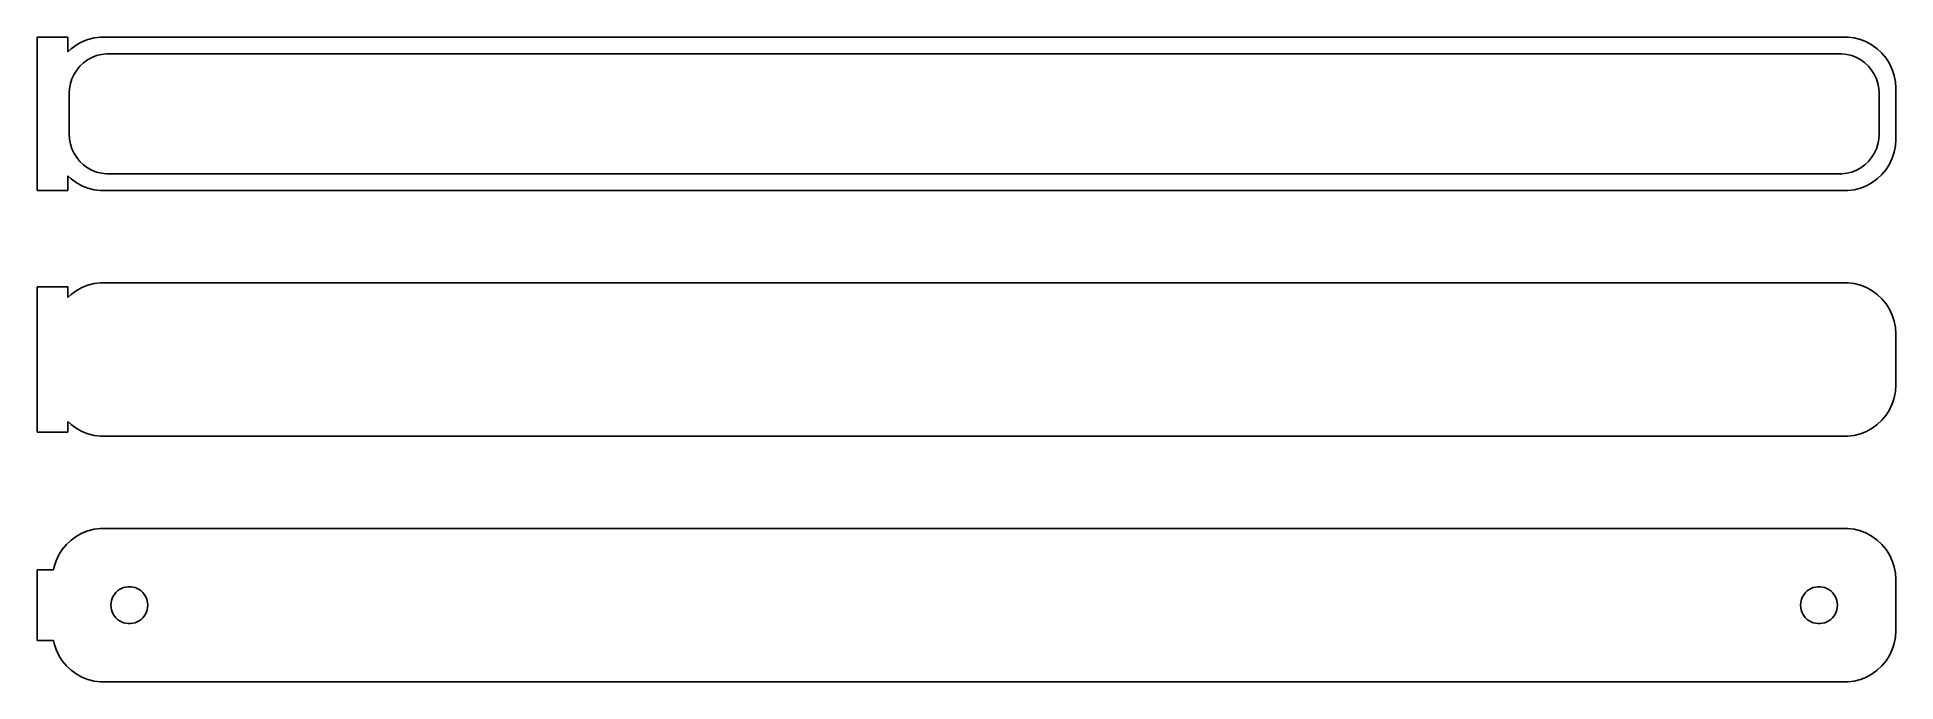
# Model space of a CAD drawing. Header units: metres. Extents: x -92 to 90, y 41 to 103.
import ezdxf

# ---------------------------------------------------------------- set-up
doc = ezdxf.new("R2010")
doc.units = ezdxf.units.M

msp = doc.modelspace()

# ---------------------------------------------------------------- linework, layer by layer
for p, q in [((-88.5, 103.49), (-91.5, 103.49)), ((-91.5, 103.49), (-91.5, 88.5099)), ((-88.5, 102.059), (-88.5, 103.49)), ((-85.3139, 103.49), (-85.9369, 103.411)), ((85.3139, 103.49), (-85.3139, 103.49)), ((85.9369, 103.411), (85.3139, 103.49)), ((-88.1871, 102.353), (-88.5, 102.059)), ((-87.6791, 102.722), (-88.1871, 102.353)), ((-87.1289, 103.024), (-87.6791, 102.722)), ((-86.5451, 103.255), (-87.1289, 103.024)), ((-85.9369, 103.411), (-86.5451, 103.255)), ((-86.1489, 101.504), (-85.6967, 101.683)), ((-85.6967, 101.683), (-85.2256, 101.804)), ((-85.2256, 101.804), (-84.7432, 101.865)), ((-84.7432, 101.865), (84.7432, 101.865)), ((84.7432, 101.865), (85.2256, 101.804)), ((85.2256, 101.804), (85.6967, 101.683)), ((85.6967, 101.683), (86.1489, 101.504)), ((86.5451, 103.255), (85.9369, 103.411)), ((87.1289, 103.024), (86.5451, 103.255)), ((87.6791, 102.722), (87.1289, 103.024)), ((88.1871, 102.353), (87.6791, 102.722)), ((88.6448, 101.923), (88.1871, 102.353)), ((89.0451, 101.439), (88.6448, 101.923)), ((-88.1007, 99.4256), (-87.8936, 99.8656)), ((-87.8936, 99.8656), (-87.633, 100.276)), ((-87.633, 100.276), (-87.323, 100.651)), ((-87.323, 100.651), (-86.9685, 100.984)), ((-86.9685, 100.984), (-86.5751, 101.27)), ((-86.5751, 101.27), (-86.1489, 101.504)), ((86.1489, 101.504), (86.5751, 101.27)), ((86.5751, 101.27), (86.9685, 100.984)), ((86.9685, 100.984), (87.323, 100.651)), ((87.323, 100.651), (87.633, 100.276)), ((87.633, 100.276), (87.8936, 99.8656)), ((87.8936, 99.8656), (88.1007, 99.4256)), ((89.3815, 100.909), (89.0451, 101.439)), ((89.6489, 100.341), (89.3815, 100.909)), ((89.8429, 99.7434), (89.6489, 100.341)), ((-88.3726, 98), (-88.3421, 98.4854)), ((-88.3421, 98.4854), (-88.251, 98.9631)), ((-88.251, 98.9631), (-88.1007, 99.4256)), ((88.1007, 99.4256), (88.251, 98.9631)), ((88.251, 98.9631), (88.3421, 98.4854)), ((88.3421, 98.4854), (88.3726, 98)), ((89.9606, 99.1267), (89.8429, 99.7434)), ((90, 98.5), (89.9606, 99.1267)), ((90, 93.5), (90, 98.5)), ((-88.3726, 94), (-88.3726, 98)), ((88.3726, 98), (88.3726, 94)), ((-88.3421, 93.5146), (-88.3726, 94)), ((-88.251, 93.0369), (-88.3421, 93.5146)), ((-88.1007, 92.5744), (-88.251, 93.0369)), ((-87.8936, 92.1344), (-88.1007, 92.5744)), ((88.1007, 92.5744), (87.8936, 92.1344)), ((88.251, 93.0369), (88.1007, 92.5744)), ((88.3421, 93.5146), (88.251, 93.0369)), ((88.3726, 94), (88.3421, 93.5146)), ((89.8429, 92.2566), (89.9606, 92.8733)), ((89.9606, 92.8733), (90, 93.5)), ((-87.633, 91.7237), (-87.8936, 92.1344)), ((-87.323, 91.349), (-87.633, 91.7237)), ((-86.9685, 91.0161), (-87.323, 91.349)), ((-86.5751, 90.7302), (-86.9685, 91.0161)), ((86.9685, 91.0161), (86.5751, 90.7302)), ((87.323, 91.349), (86.9685, 91.0161)), ((87.633, 91.7237), (87.323, 91.349)), ((87.8936, 92.1344), (87.633, 91.7237)), ((89.0451, 90.5611), (89.3815, 91.0912)), ((89.3815, 91.0912), (89.6489, 91.6594)), ((89.6489, 91.6594), (89.8429, 92.2566)), ((-88.5, 89.9413), (-88.1871, 89.6474)), ((-88.5, 88.5099), (-88.5, 89.9413)), ((-88.1871, 89.6474), (-87.6791, 89.2784)), ((-87.6791, 89.2784), (-87.1289, 88.9759)), ((-87.1289, 88.9759), (-86.5451, 88.7447)), ((-86.1489, 90.4959), (-86.5751, 90.7302)), ((-85.6967, 90.3169), (-86.1489, 90.4959)), ((-85.2256, 90.196), (-85.6967, 90.3169)), ((-84.7432, 90.135), (-85.2256, 90.196)), ((84.7432, 90.135), (-84.7432, 90.135)), ((85.2256, 90.196), (84.7432, 90.135)), ((85.6967, 90.3169), (85.2256, 90.196)), ((86.1489, 90.4959), (85.6967, 90.3169)), ((86.5751, 90.7302), (86.1489, 90.4959)), ((86.5451, 88.7447), (87.1289, 88.9759)), ((87.1289, 88.9759), (87.6791, 89.2784)), ((87.6791, 89.2784), (88.1871, 89.6474)), ((88.1871, 89.6474), (88.6448, 90.0773)), ((88.6448, 90.0773), (89.0451, 90.5611)), ((-91.5, 88.5099), (-88.5, 88.5099)), ((-86.5451, 88.7447), (-85.9369, 88.5886)), ((-85.9369, 88.5886), (-85.3139, 88.5099)), ((-85.3139, 88.5099), (85.3139, 88.5099)), ((85.3139, 88.5099), (85.9369, 88.5886)), ((85.9369, 88.5886), (86.5451, 88.7447)), ((-88.5, 79.1148), (-91.5, 79.1148)), ((-91.5, 79.1148), (-91.5, 64.8852)), ((-88.5, 78.0587), (-88.5, 79.1148)), ((-88.1871, 78.3526), (-88.5, 78.0587)), ((-87.6791, 78.7216), (-88.1871, 78.3526)), ((-87.1289, 79.0241), (-87.6791, 78.7216)), ((-86.5451, 79.2553), (-87.1289, 79.0241)), ((-85.9369, 79.4114), (-86.5451, 79.2553)), ((-85.3139, 79.4901), (-85.9369, 79.4114)), ((85.3139, 79.4901), (-85.3139, 79.4901)), ((85.9369, 79.4114), (85.3139, 79.4901)), ((86.5451, 79.2553), (85.9369, 79.4114)), ((87.1289, 79.0241), (86.5451, 79.2553)), ((87.6791, 78.7216), (87.1289, 79.0241)), ((88.1871, 78.3526), (87.6791, 78.7216)), ((88.6448, 77.9227), (88.1871, 78.3526)), ((89.0451, 77.4389), (88.6448, 77.9227)), ((89.3815, 76.9088), (89.0451, 77.4389)), ((89.6489, 76.3406), (89.3815, 76.9088)), ((89.8429, 75.7434), (89.6489, 76.3406)), ((89.9606, 75.1267), (89.8429, 75.7434)), ((90, 74.5), (89.9606, 75.1267)), ((90, 69.5), (90, 74.5)), ((89.9606, 68.8733), (90, 69.5)), ((89.3815, 67.0912), (89.6489, 67.6594)), ((89.6489, 67.6594), (89.8429, 68.2566)), ((89.8429, 68.2566), (89.9606, 68.8733)), ((-88.5, 64.8852), (-88.5, 65.9413)), ((-88.5, 65.9413), (-88.1871, 65.6474)), ((-88.1871, 65.6474), (-87.6791, 65.2784)), ((87.6791, 65.2784), (88.1871, 65.6474)), ((88.1871, 65.6474), (88.6448, 66.0773)), ((88.6448, 66.0773), (89.0451, 66.5611)), ((89.0451, 66.5611), (89.3815, 67.0912)), ((-91.5, 64.8852), (-88.5, 64.8852)), ((-87.6791, 65.2784), (-87.1289, 64.9759)), ((-87.1289, 64.9759), (-86.5451, 64.7447)), ((-86.5451, 64.7447), (-85.9369, 64.5886)), ((-85.9369, 64.5886), (-85.3139, 64.5099)), ((-85.3139, 64.5099), (85.3139, 64.5099)), ((85.3139, 64.5099), (85.9369, 64.5886)), ((85.9369, 64.5886), (86.5451, 64.7447)), ((86.5451, 64.7447), (87.1289, 64.9759)), ((87.1289, 64.9759), (87.6791, 65.2784)), ((-87.6791, 54.7216), (-88.1871, 54.3526)), ((-87.1289, 55.0241), (-87.6791, 54.7216)), ((-86.5451, 55.2553), (-87.1289, 55.0241)), ((-85.9369, 55.4114), (-86.5451, 55.2553)), ((-85.3139, 55.4901), (-85.9369, 55.4114)), ((85.3139, 55.4901), (-85.3139, 55.4901)), ((85.9369, 55.4114), (85.3139, 55.4901)), ((86.5451, 55.2553), (85.9369, 55.4114)), ((87.1289, 55.0241), (86.5451, 55.2553)), ((87.6791, 54.7216), (87.1289, 55.0241)), ((88.1871, 54.3526), (87.6791, 54.7216)), ((-89.3815, 52.9088), (-89.6489, 52.3406)), ((-89.0451, 53.4389), (-89.3815, 52.9088)), ((-88.6448, 53.9227), (-89.0451, 53.4389)), ((-88.1871, 54.3526), (-88.6448, 53.9227)), ((88.6448, 53.9227), (88.1871, 54.3526)), ((89.0451, 53.4389), (88.6448, 53.9227)), ((89.3815, 52.9088), (89.0451, 53.4389)), ((89.6489, 52.3406), (89.3815, 52.9088)), ((-89.9, 51.4442), (-91.5, 51.4442)), ((-91.5, 51.4442), (-91.5, 44.5558)), ((-89.8429, 51.7434), (-89.9, 51.4442)), ((-89.6489, 52.3406), (-89.8429, 51.7434)), ((89.8429, 51.7434), (89.6489, 52.3406)), ((89.9606, 51.1267), (89.8429, 51.7434)), ((90, 50.5), (89.9606, 51.1267)), ((-84.0773, 48.8671), (-83.9562, 49.058)), ((-83.9562, 49.058), (-83.8121, 49.2322)), ((-83.8121, 49.2322), (-83.6474, 49.3869)), ((-83.6474, 49.3869), (-83.4645, 49.5198)), ((-83.4645, 49.5198), (-83.2664, 49.6287)), ((-83.2664, 49.6287), (-83.0562, 49.7119)), ((-83.0562, 49.7119), (-82.8373, 49.7681)), ((-82.8373, 49.7681), (-82.613, 49.7964)), ((-82.613, 49.7964), (-82.387, 49.7964)), ((-82.387, 49.7964), (-82.1627, 49.7681)), ((-82.1627, 49.7681), (-81.9438, 49.7119)), ((-81.9438, 49.7119), (-81.7336, 49.6287)), ((-81.7336, 49.6287), (-81.5355, 49.5198)), ((-81.5355, 49.5198), (-81.3526, 49.3869)), ((-81.3526, 49.3869), (-81.1879, 49.2322)), ((-81.1879, 49.2322), (-81.0438, 49.058)), ((-81.0438, 49.058), (-80.9226, 48.8671)), ((80.9226, 48.8671), (81.0438, 49.058)), ((81.0438, 49.058), (81.1879, 49.2322)), ((81.1879, 49.2322), (81.3526, 49.3869)), ((81.3526, 49.3869), (81.5355, 49.5198)), ((81.5355, 49.5198), (81.7336, 49.6287)), ((81.7336, 49.6287), (81.9438, 49.7119)), ((81.9438, 49.7119), (82.1627, 49.7681)), ((82.1627, 49.7681), (82.387, 49.7964)), ((82.387, 49.7964), (82.613, 49.7964)), ((82.613, 49.7964), (82.8373, 49.7681)), ((82.8373, 49.7681), (83.0562, 49.7119)), ((83.0562, 49.7119), (83.2664, 49.6287)), ((83.2664, 49.6287), (83.4645, 49.5198)), ((83.4645, 49.5198), (83.6474, 49.3869)), ((83.6474, 49.3869), (83.8121, 49.2322)), ((83.8121, 49.2322), (83.9562, 49.058)), ((83.9562, 49.058), (84.0773, 48.8671)), ((90, 45.5), (90, 50.5)), ((-84.3, 48), (-84.2858, 48.2256)), ((-84.2858, 47.7744), (-84.3, 48)), ((-84.2858, 48.2256), (-84.2434, 48.4476)), ((-84.2434, 47.5524), (-84.2858, 47.7744)), ((-84.2434, 48.4476), (-84.1736, 48.6626)), ((-84.1736, 47.3374), (-84.2434, 47.5524)), ((-84.1736, 48.6626), (-84.0773, 48.8671)), ((-84.0773, 47.1329), (-84.1736, 47.3374)), ((-80.9226, 48.8671), (-80.8264, 48.6626)), ((-80.8264, 47.3374), (-80.9226, 47.1329)), ((-80.8264, 48.6626), (-80.7565, 48.4476)), ((-80.7565, 47.5524), (-80.8264, 47.3374)), ((-80.7565, 48.4476), (-80.7142, 48.2256)), ((-80.7142, 47.7744), (-80.7565, 47.5524)), ((-80.7142, 48.2256), (-80.7, 48)), ((-80.7, 48), (-80.7142, 47.7744)), ((80.7, 48), (80.7142, 48.2256)), ((80.7142, 47.7744), (80.7, 48)), ((80.7142, 48.2256), (80.7565, 48.4476)), ((80.7565, 47.5524), (80.7142, 47.7744)), ((80.7565, 48.4476), (80.8264, 48.6626)), ((80.8264, 47.3374), (80.7565, 47.5524)), ((80.8264, 48.6626), (80.9226, 48.8671)), ((80.9226, 47.1329), (80.8264, 47.3374)), ((84.0773, 48.8671), (84.1736, 48.6626)), ((84.1736, 47.3374), (84.0773, 47.1329)), ((84.1736, 48.6626), (84.2434, 48.4476)), ((84.2434, 47.5524), (84.1736, 47.3374)), ((84.2434, 48.4476), (84.2858, 48.2256)), ((84.2858, 47.7744), (84.2434, 47.5524)), ((84.2858, 48.2256), (84.3, 48)), ((84.3, 48), (84.2858, 47.7744)), ((-83.9562, 46.942), (-84.0773, 47.1329)), ((-83.8121, 46.7678), (-83.9562, 46.942)), ((-83.6474, 46.6131), (-83.8121, 46.7678)), ((-83.4645, 46.4802), (-83.6474, 46.6131)), ((-83.2664, 46.3713), (-83.4645, 46.4802)), ((-83.0562, 46.2881), (-83.2664, 46.3713)), ((-82.8373, 46.2319), (-83.0562, 46.2881)), ((-82.613, 46.2036), (-82.8373, 46.2319)), ((-82.387, 46.2036), (-82.613, 46.2036)), ((-82.1627, 46.2319), (-82.387, 46.2036)), ((-81.9438, 46.2881), (-82.1627, 46.2319)), ((-81.7336, 46.3713), (-81.9438, 46.2881)), ((-81.5355, 46.4802), (-81.7336, 46.3713)), ((-81.3526, 46.6131), (-81.5355, 46.4802)), ((-81.1879, 46.7678), (-81.3526, 46.6131)), ((-81.0438, 46.942), (-81.1879, 46.7678)), ((-80.9226, 47.1329), (-81.0438, 46.942)), ((81.0438, 46.942), (80.9226, 47.1329)), ((81.1879, 46.7678), (81.0438, 46.942)), ((81.3526, 46.6131), (81.1879, 46.7678)), ((81.5355, 46.4802), (81.3526, 46.6131)), ((81.7336, 46.3713), (81.5355, 46.4802)), ((81.9438, 46.2881), (81.7336, 46.3713)), ((82.1627, 46.2319), (81.9438, 46.2881)), ((82.387, 46.2036), (82.1627, 46.2319)), ((82.613, 46.2036), (82.387, 46.2036)), ((82.8373, 46.2319), (82.613, 46.2036)), ((83.0562, 46.2881), (82.8373, 46.2319)), ((83.2664, 46.3713), (83.0562, 46.2881)), ((83.4645, 46.4802), (83.2664, 46.3713)), ((83.6474, 46.6131), (83.4645, 46.4802)), ((83.8121, 46.7678), (83.6474, 46.6131)), ((83.9562, 46.942), (83.8121, 46.7678)), ((84.0773, 47.1329), (83.9562, 46.942)), ((89.9606, 44.8733), (90, 45.5)), ((-91.5, 44.5558), (-89.9, 44.5558)), ((-89.9, 44.5558), (-89.8429, 44.2566)), ((-89.8429, 44.2566), (-89.6489, 43.6594)), ((-89.6489, 43.6594), (-89.3815, 43.0912)), ((89.3815, 43.0912), (89.6489, 43.6594)), ((89.6489, 43.6594), (89.8429, 44.2566)), ((89.8429, 44.2566), (89.9606, 44.8733)), ((-89.3815, 43.0912), (-89.0451, 42.5611)), ((-89.0451, 42.5611), (-88.6448, 42.0773)), ((-88.6448, 42.0773), (-88.1871, 41.6474)), ((88.1871, 41.6474), (88.6448, 42.0773)), ((88.6448, 42.0773), (89.0451, 42.5611)), ((89.0451, 42.5611), (89.3815, 43.0912)), ((-88.1871, 41.6474), (-87.6791, 41.2784)), ((-87.6791, 41.2784), (-87.1289, 40.9759)), ((-87.1289, 40.9759), (-86.5451, 40.7447)), ((-86.5451, 40.7447), (-85.9369, 40.5886)), ((-85.9369, 40.5886), (-85.3139, 40.5099)), ((-85.3139, 40.5099), (85.3139, 40.5099)), ((85.3139, 40.5099), (85.9369, 40.5886)), ((85.9369, 40.5886), (86.5451, 40.7447)), ((86.5451, 40.7447), (87.1289, 40.9759)), ((87.1289, 40.9759), (87.6791, 41.2784)), ((87.6791, 41.2784), (88.1871, 41.6474))]:
    msp.add_line(p, q)

doc.saveas('drawing.dxf')
